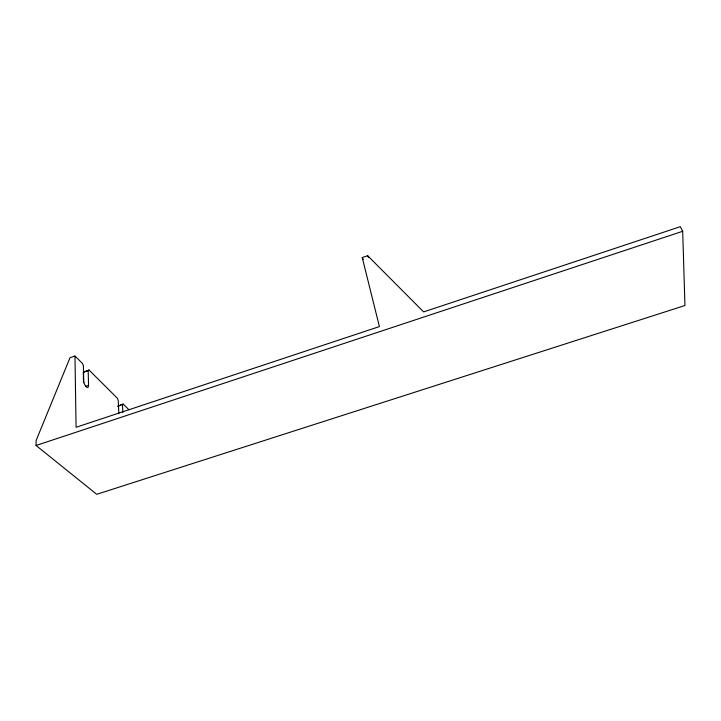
<?xml version="1.0" encoding="UTF-8"?>
<svg xmlns="http://www.w3.org/2000/svg" width="721" height="721" viewBox="0 0 721 721"><rect width="100%" height="100%" fill="white"/><g stroke="black" fill="none" stroke-linecap="round" stroke-linejoin="round"><path stroke-width="1.08" d="M74.975 356.012L76.075 427.292L379.408 326.586L362.239 257.559L367.665 255.703L423.624 311.905L680.3 226.691L682.688 231.288L684.95 305.515L96.731 494.309L36.05 445.488L36.113 440.558L70.009 357.715L74.975 356.012L82.464 363.465L83.42 365.844L83.735 380.643A4.759 1.92 70.5 0 0 86.232 386.871A4.759 1.92 70.5 0 0 88.548 385.311L88.178 370.576L89.043 370.026L117.361 398.226L118.244 400.461L118.857 413.683M123.228 404.075L117.856 406.22L123.228 404.075L128.906 409.726M83.519 382.77L83.294 372.234L89.043 370.026M83.294 372.234L88.178 370.576M85.583 386.312L88.548 385.311M36.05 445.488L682.688 231.288M362.239 257.559L363.195 259.578M367.665 255.703L368.449 257.406M122.489 404.679L122.867 412.358"/></g></svg>
